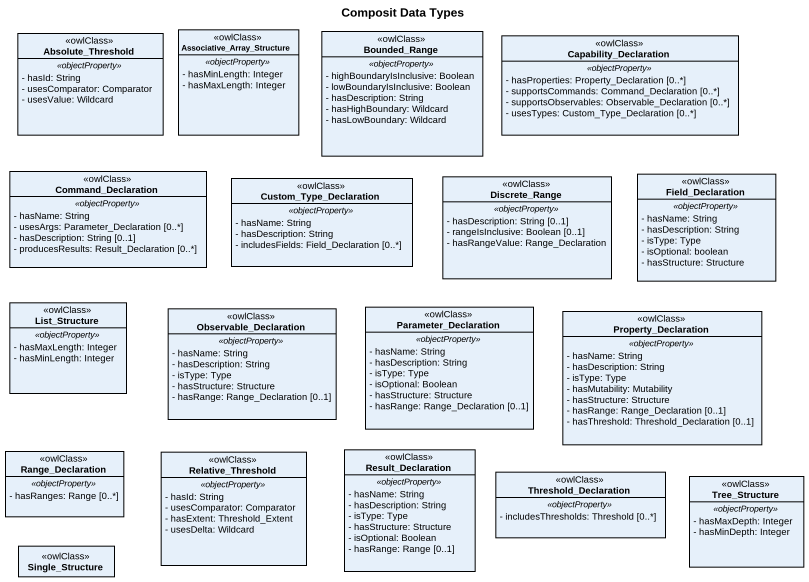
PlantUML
@startuml
title Composit Data Types
hide circle
hide empty members
skinparam classAttributeIconSize 0
class Absolute_Threshold <<owlClass>> {
  .. <<objectProperty>> ..
  - hasId: String
  - usesComparator: Comparator
  - usesValue: Wildcard
}
class Associative_Array_Structure <<owlClass>> {
  .. <<objectProperty>> ..
  - hasMinLength: Integer
  - hasMaxLength: Integer
}
class Bounded_Range <<owlClass>> {
  .. <<objectProperty>> ..
  - highBoundaryIsInclusive: Boolean
  - lowBoundaryIsInclusive: Boolean
  - hasDescription: String
  - hasHighBoundary: Wildcard
  - hasLowBoundary: Wildcard
}
class Capability_Declaration <<owlClass>> {
  .. <<objectProperty>> ..
  - hasProperties: Property_Declaration [0..*]
  - supportsCommands: Command_Declaration [0..*]
  - supportsObservables: Observable_Declaration [0..*]
  - usesTypes: Custom_Type_Declaration [0..*]
}
class Command_Declaration <<owlClass>> {
  .. <<objectProperty>> ..
  - hasName: String
  - usesArgs: Parameter_Declaration [0..*]
  - hasDescription: String [0..1]
  - producesResults: Result_Declaration [0..*]
}
class Custom_Type_Declaration <<owlClass>> {
  .. <<objectProperty>> ..
  - hasName: String
  - hasDescription: String
  - includesFields: Field_Declaration [0..*]
}
class Discrete_Range <<owlClass>> {
  .. <<objectProperty>> ..
  - hasDescription: String [0..1]
  - rangeIsInclusive: Boolean [0..1]
  - hasRangeValue: Range_Declaration
}
class Field_Declaration <<owlClass>> {
  .. <<objectProperty>> ..
  - hasName: String
  - hasDescription: String
  - isType: Type
  - isOptional: boolean
  - hasStructure: Structure
}
class List_Structure <<owlClass>> {
  .. <<objectProperty>> ..
  - hasMaxLength: Integer
  - hasMinLength: Integer
}
class Observable_Declaration <<owlClass>> {
  .. <<objectProperty>> ..
  - hasName: String
  - hasDescription: String
  - isType: Type
  - hasStructure: Structure
  - hasRange: Range_Declaration [0..1]
}
class Parameter_Declaration <<owlClass>> {
  .. <<objectProperty>> ..
  - hasName: String
  - hasDescription: String
  - isType: Type
  - isOptional: Boolean
  - hasStructure: Structure
  - hasRange: Range_Declaration [0..1]
}
class Property_Declaration <<owlClass>> {
  .. <<objectProperty>> ..
  - hasName: String
  - hasDescription: String
  - isType: Type
  - hasMutability: Mutability
  - hasStructure: Structure
  - hasRange: Range_Declaration [0..1]
  - hasThreshold: Threshold_Declaration [0..1]
}
class Range_Declaration <<owlClass>> {
  .. <<objectProperty>> ..
  - hasRanges: Range [0..*]
}
class Relative_Threshold <<owlClass>> {
  .. <<objectProperty>> ..
  - hasId: String
  - usesComparator: Comparator
  - hasExtent: Threshold_Extent
  - usesDelta: Wildcard
}
class Result_Declaration <<owlClass>> {
  .. <<objectProperty>> ..
  - hasName: String
  - hasDescription: String
  - isType: Type
  - hasStructure: Structure
  - isOptional: Boolean
  - hasRange: Range [0..1]
}
class Threshold_Declaration <<owlClass>> {
  .. <<objectProperty>> ..
  - includesThresholds: Threshold [0..*]
}
class Tree_Structure <<owlClass>> {
  .. <<objectProperty>> ..
  - hasMaxDepth: Integer
  - hasMinDepth: Integer
}
class Single_Structure <<owlClass>>
@enduml
